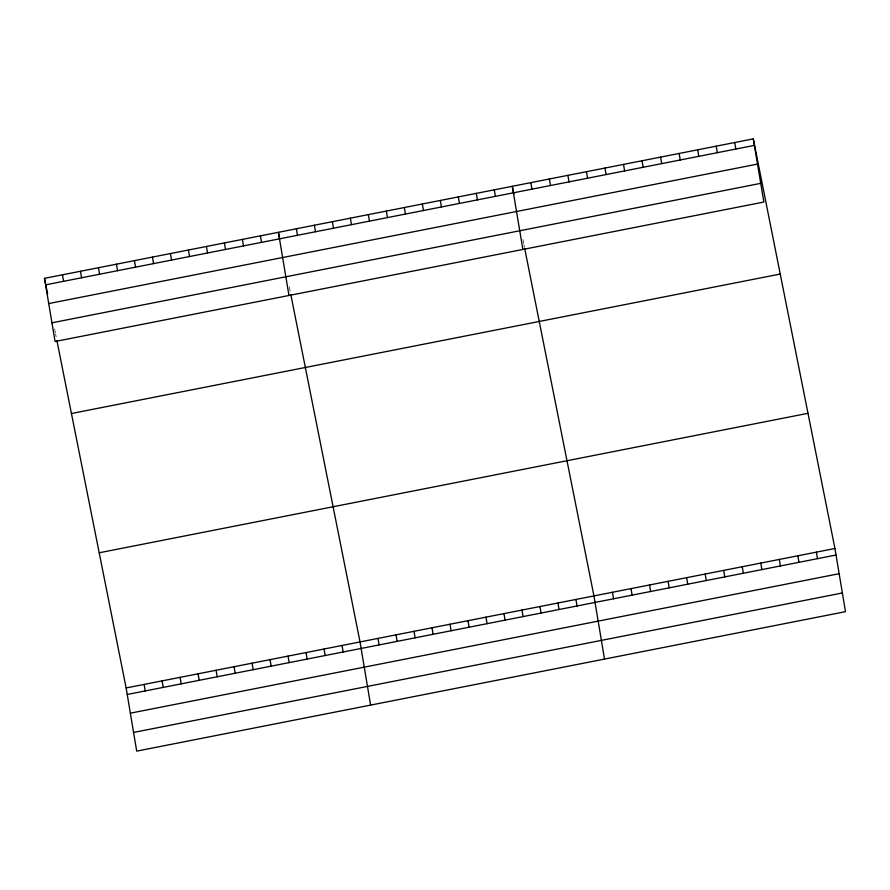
<?xml version="1.0" encoding="UTF-8"?>
<svg xmlns="http://www.w3.org/2000/svg" width="890" height="890" viewBox="0 0 890 890"><rect width="100%" height="100%" fill="white"/><g stroke="black" fill="none" stroke-linecap="round" stroke-linejoin="round"><path stroke-width="0.67" stroke-dasharray="4.45 3.34" d="M522.92 239.577L523.698 243.482M523.965 244.783L524.477 247.376M289.283 286.903L290.574 293.4M54.602 329.033L55.38 332.927M55.636 334.228L56.159 336.832"/><path stroke-width="1.33" d="M753.296 138.873L763.865 202.041L55.069 341.504L44.5 278.336L753.296 138.873L834.931 548.496L845.5 611.664L136.704 751.127L126.135 687.959L56.938 340.725M45.59 284.856L754.386 145.393M48.716 303.557L757.512 164.083M51.943 322.814L760.739 183.351M71.445 413.516L780.23 274.042M99.202 552.779L807.986 413.316M126.135 687.959L834.931 548.496M127.226 694.478L836.022 555.015M130.352 713.179L839.148 573.705M133.578 732.437L842.374 592.974M513.853 194.087L512.306 186.288L522.875 249.456M524.733 248.677L593.942 595.911L604.51 659.078M279.694 238.809L278.403 232.312L288.972 295.48M290.841 294.701L360.038 641.935L370.607 705.102M44.5 278.336L47.604 293.934M816.386 552.145L817.487 558.664M734.751 142.522L735.852 149.042M797.852 555.783L798.942 562.313M716.216 146.16L717.307 152.691M779.317 559.432L780.408 565.962M697.682 149.809L698.772 156.34M760.783 563.081L761.873 569.611M679.137 153.458L680.238 159.989M742.238 566.73L743.328 573.249M660.602 157.107L661.693 163.627M723.703 570.379L724.794 576.898M642.068 160.756L643.159 167.276M705.169 574.028L706.26 580.547M623.534 164.405L624.624 170.924M686.624 577.677L687.714 584.196M604.989 168.054L606.079 174.573M668.09 581.326L669.18 587.845M586.454 171.703L587.545 178.222M649.555 584.964L650.646 591.494M567.92 175.341L569.01 181.871M631.01 588.613L632.111 595.143M549.375 178.99L550.465 185.52M612.476 592.262L613.566 598.792M530.841 182.639L531.931 189.169M575.952 599.448L577.043 605.979M494.306 189.826L495.407 196.356M557.952 602.997L559.042 609.517M476.317 193.364L477.407 199.894M539.963 606.535L541.053 613.054M458.328 196.912L459.418 203.432M521.974 610.073L523.064 616.592M440.339 200.45L441.429 206.97M503.974 613.611L505.064 620.141M422.338 203.988L423.429 210.518M485.984 617.148L487.075 623.679M404.349 207.526L405.44 214.056M467.995 620.697L469.086 627.216M386.36 211.075L387.45 217.594M449.995 624.235L451.097 630.754M368.36 214.612L369.45 221.132M432.006 627.773L433.096 634.303M350.371 218.15L351.461 224.681M414.017 631.31L415.107 637.841M332.382 221.688L333.472 228.218M396.028 634.859L397.118 641.379M314.381 225.237L315.483 231.756M378.028 638.397L379.118 644.916M296.392 228.774L297.482 235.294M342.049 645.473L343.139 652.003M260.414 235.85L261.504 242.38M324.049 649.021L325.139 655.541M242.414 239.388L243.504 245.918M306.06 652.559L307.15 659.078M224.425 242.937L225.515 249.456M288.071 656.097L289.161 662.616M206.436 246.474L207.526 252.994M270.07 659.635L271.172 666.165M188.435 250.012L189.537 256.543M252.081 663.172L253.172 669.703M170.446 253.55L171.536 260.08M234.092 666.721L235.183 673.24M152.457 257.099L153.547 263.618M216.103 670.259L217.193 676.778M134.457 260.637L135.558 267.156M198.103 673.797L199.193 680.327M116.468 264.174L117.558 270.705M180.114 677.335L181.204 683.865M98.478 267.712L99.569 274.242M162.125 680.883L163.215 687.403M80.489 271.261L81.58 277.78M144.124 684.421L145.226 690.94M62.489 274.799L63.579 281.318"/></g></svg>
